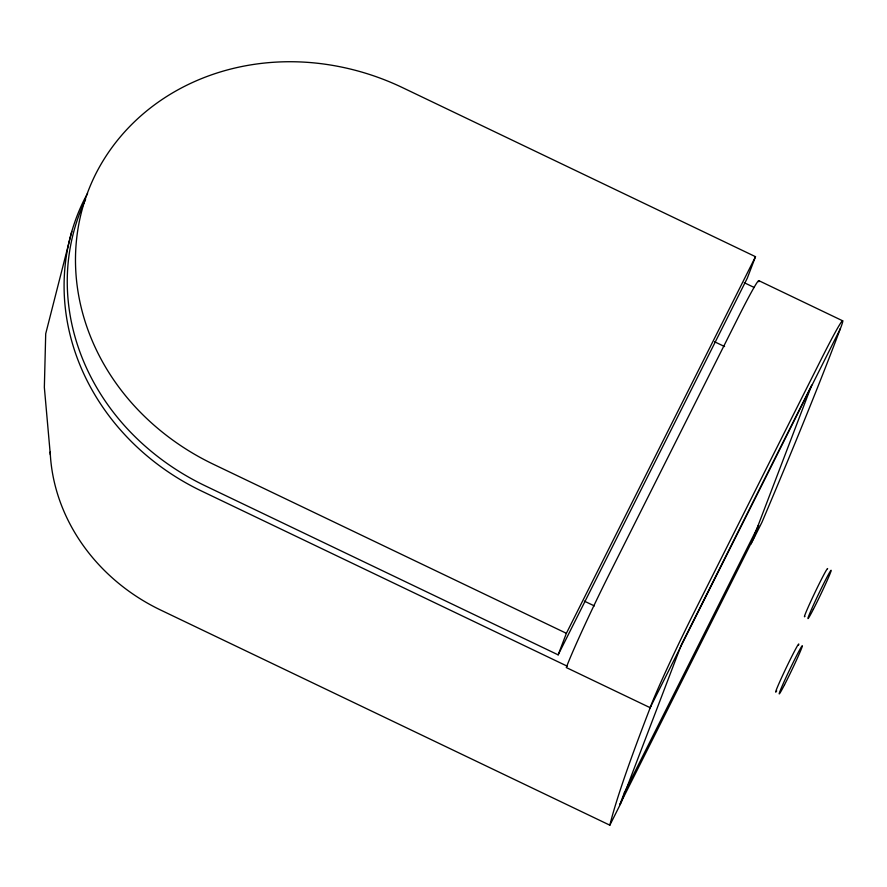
<?xml version="1.0" encoding="UTF-8"?>
<svg xmlns="http://www.w3.org/2000/svg" width="887" height="887" viewBox="0 0 887 887"><rect width="100%" height="100%" fill="white"/><g stroke="black" fill="none" stroke-linecap="round" stroke-linejoin="round"><path stroke-width="1.33" d="M71.792 231.485L45.714 333.745L44.35 387.386L50.326 454.743M85.584 199.453A233.436 210.518 20.9 0 0 138.627 440.185A240.111 216.539 20.9 0 0 205.196 485.81L558.156 654.861L566.383 633.318L755.502 256.687L402.543 87.636A240.111 216.539 20.9 0 0 324.842 64.174A233.436 210.518 20.9 0 0 95.596 174.24A233.436 210.518 20.9 0 0 146.854 418.642A240.111 216.539 20.9 0 0 213.423 464.267L566.383 633.318M755.502 256.687L747.264 278.241L558.156 654.861M840.089 329.399L840.577 328.146A77.136 3.016 -64.4 0 0 821.218 359.235L693.701 613.172A77.136 3.016 -64.4 0 0 650.138 707.693L566.294 667.545A77.136 3.016 -64.4 0 1 609.857 573.013L737.374 319.076A77.136 3.016 -64.4 0 1 758.806 281.767M650.138 707.693L840.333 328.733A1363.962 53.42 -64.4 0 1 761.988 522.188L751.034 544.008L811.716 385.102L681.482 644.461L620.8 803.367L609.846 825.187L160.669 610.056A189.763 171.136 20.9 0 1 50.193 452.048M758.806 280.647L842.65 320.806M744.26 282.72L754.249 287.499M714.612 341.783L724.59 346.562M584.378 601.142L594.357 605.921M567.203 666.17L201.615 491.076A235.92 212.758 20.9 0 1 83.788 200.517A235.92 212.758 20.9 0 1 87.569 193.499M609.846 825.187A1363.962 53.42 -64.4 0 1 650.803 706.207M804.875 616.398A26.688 1.042 -64.4 0 1 814.798 592.815A26.688 1.042 -64.4 0 1 827.593 568.833M776.69 690.895A26.688 1.042 -64.4 0 1 786.004 668.233A26.688 1.042 -64.4 0 1 798.566 645.104M624.381 792.701L619.802 804.709L754.083 537.278L758.673 525.27L624.381 792.701M813.324 609.358A26.688 1.042 -64.4 0 0 831.141 570.541A26.688 1.042 -64.4 0 0 814.31 603.138A26.688 1.042 -64.4 0 0 813.324 609.358M784.518 684.775A26.688 1.042 -64.4 0 0 802.347 645.947A26.688 1.042 -64.4 0 0 785.516 678.544A26.688 1.042 -64.4 0 0 784.518 684.775"/></g></svg>
